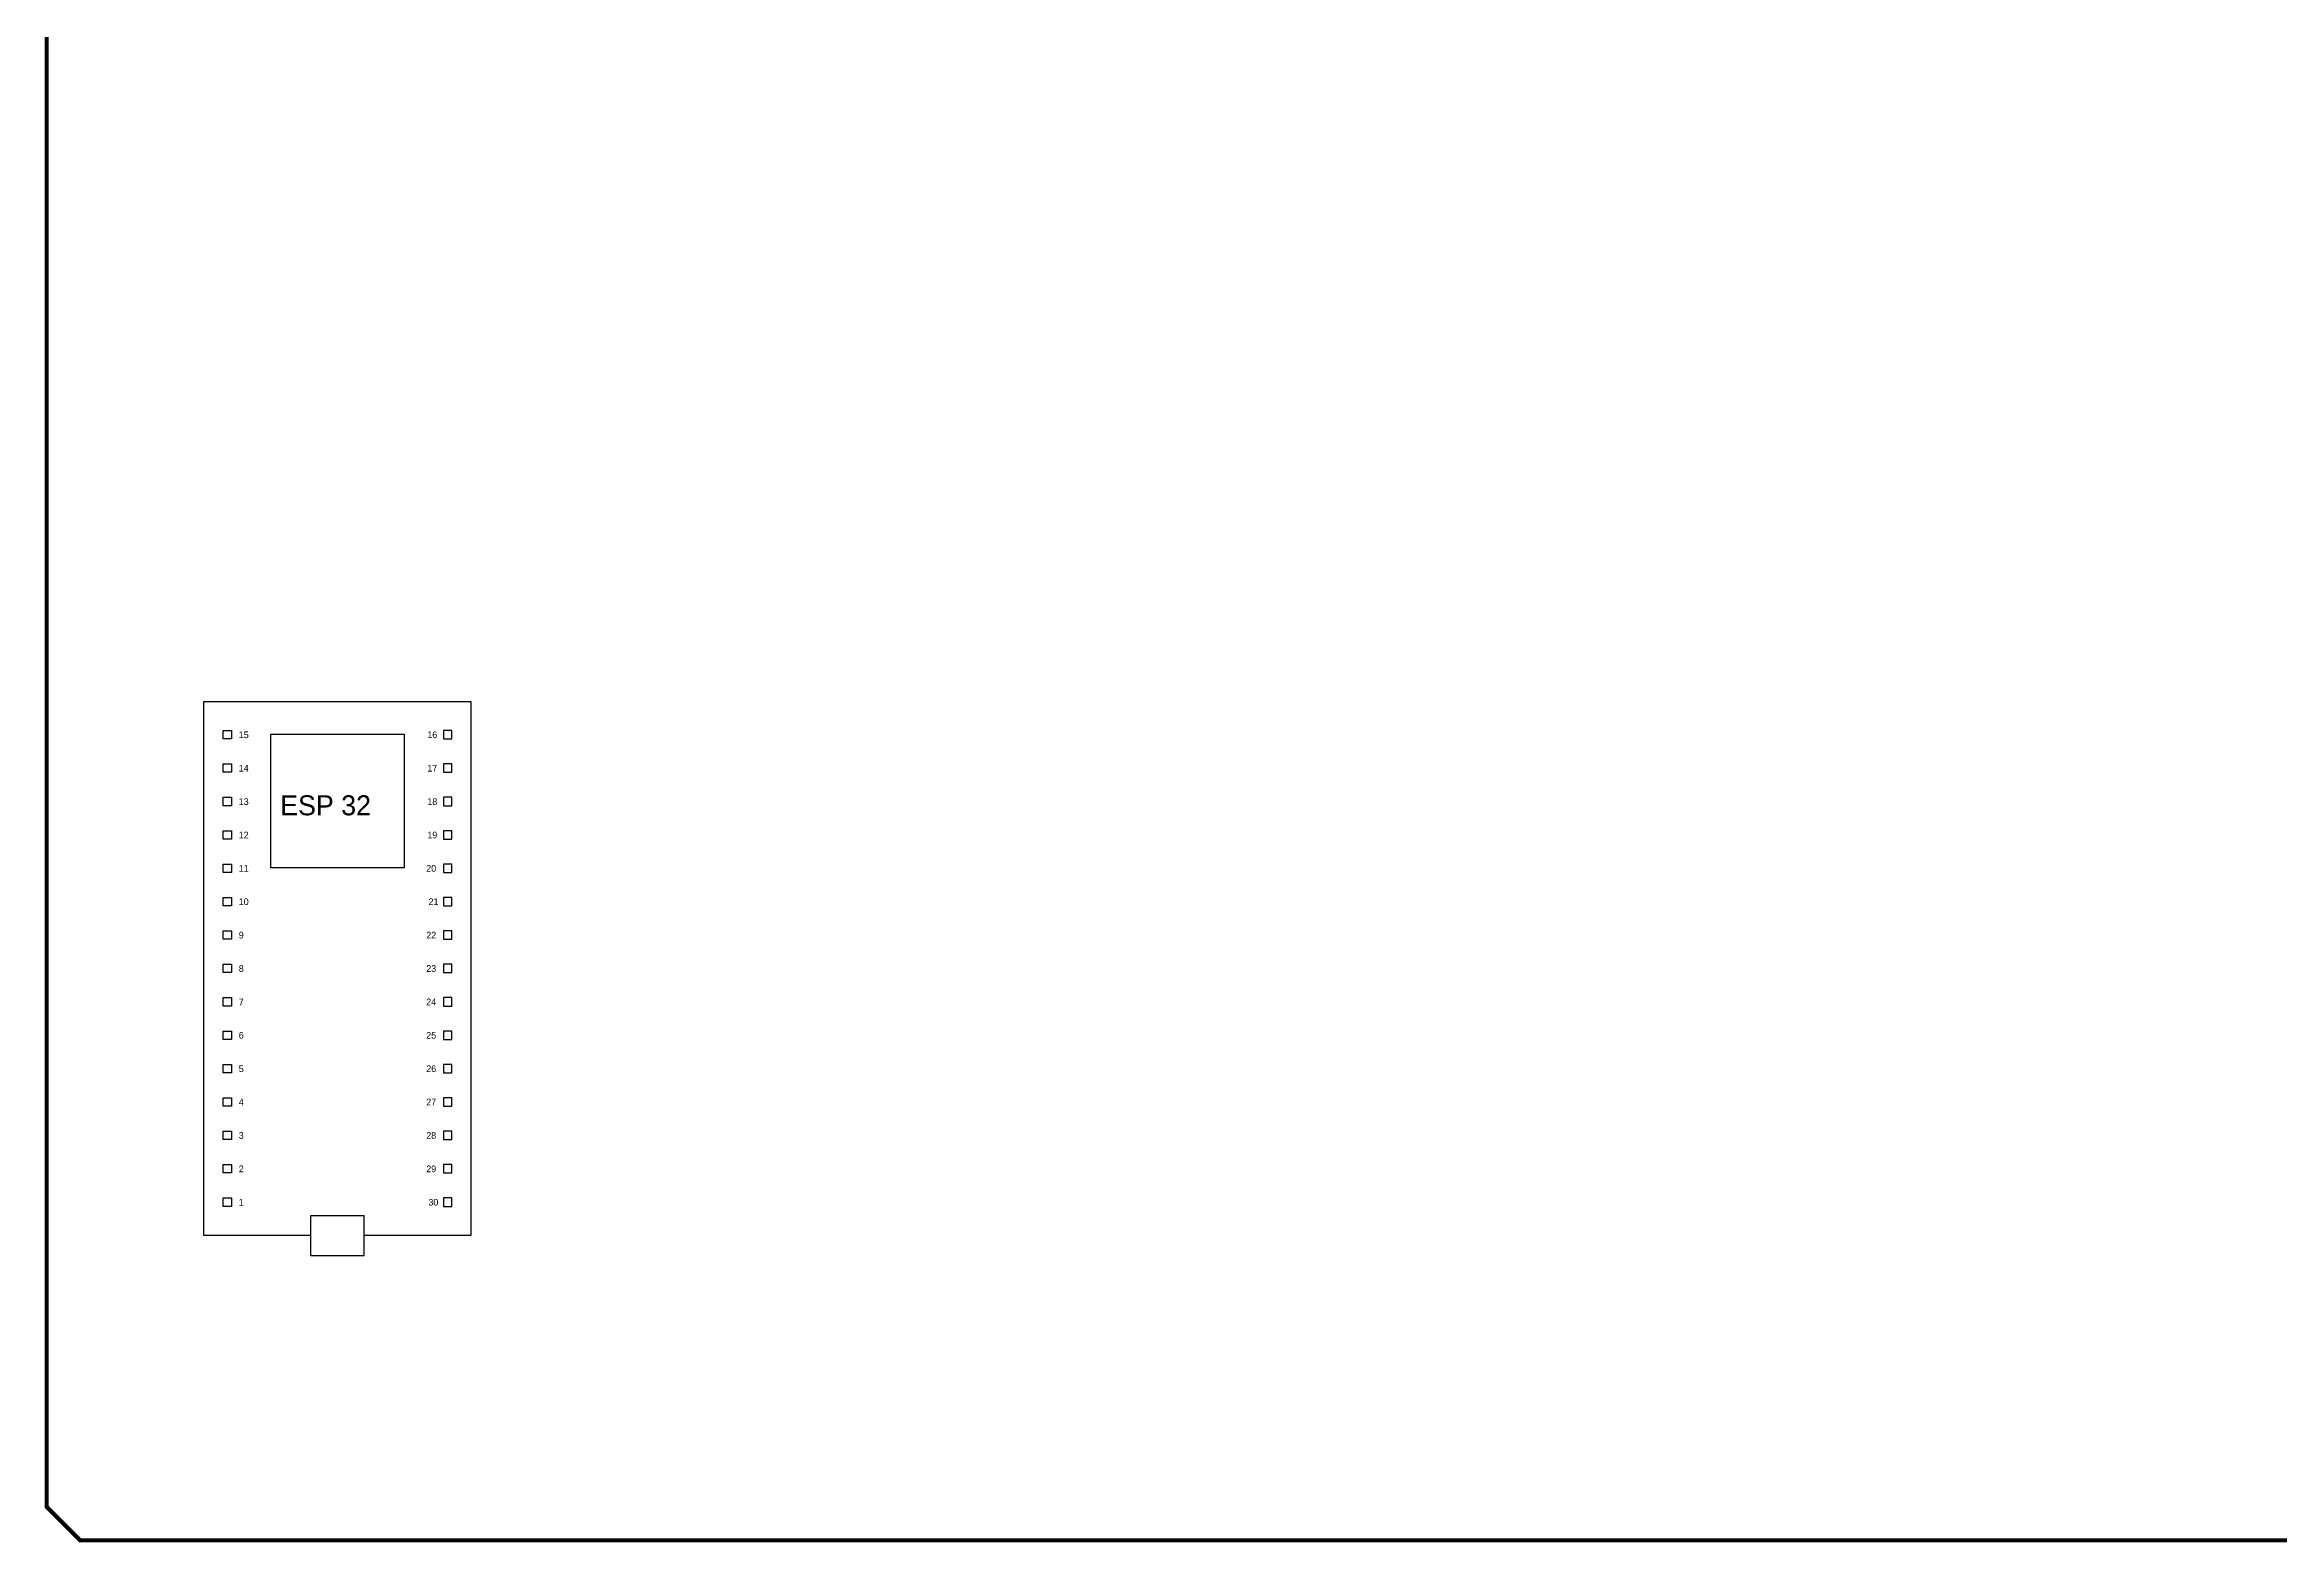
# Model space of a CAD drawing. Header units: inches. Extents: x 0 to 33.5, y 0 to 22.4.
# Drawn here: x 0.02 to 16.75, y 0.02 to 11.23 of the extents above; entities that cross this region are included whole.
import ezdxf
from ezdxf.enums import TextEntityAlignment as Align

# ---------------------------------------------------------------- set-up
doc = ezdxf.new("R2010")
doc.units = ezdxf.units.IN
doc.header["$MEASUREMENT"] = 0
doc.layers.add('TITLE', color=7, linetype='Continuous')
doc.styles.add('ITALIC', font='ITALIC')
doc.styles.add('SIMPLEX', font='SIMPLEX')

# ---------------------------------------------------------------- blocks, each defined once
blk = doc.blocks.new('NO_NUM_acade_title')
at = {"layer": 'TITLE', "const_width": 0.0312}
blk.add_lwpolyline([(30.594, 0.281), (30.594, 22.177), (30.344, 22.427), (0.281, 22.427), (0.031, 22.177), (0.031, 0.281), (0.281, 0.031), (30.344, 0.031)], close=True, dxfattribs=at)
at = {"layer": 'TITLE', "color": 1, "style": 'ITALIC'}
for tag, height, p in [('TITLE#1', 0.125, (32.156, 3.406)), ('TITLE#2', 0.125, (32.156, 3.204)), ('TITLE#3', 0.125, (32.156, 3.001)), ('TITLE#4', 0.125, (32.156, 2.799)), ('DWG#', 0.2, (32.156, 0.826))]:
    blk.add_attdef(tag, text='', height=height, dxfattribs=at).set_placement(p, align=Align.CENTER)
at = {"layer": 'TITLE', "color": 1, "style": 'SIMPLEX'}
blk.add_attdef('CAD#', (30.826, 1.958), '', height=0.0938, rotation=90, dxfattribs=at)
at = {"layer": 'TITLE', "color": 1}
for tag, p, height, style in [('ENGINEER', (31.237, 1.958), 0.0938, 'ITALIC'), ('CHKDBY', (32.424, 1.958), 0.0938, 'ITALIC'), ('JOB#', (31.464, 1.644), 0.0938, 'SIMPLEX'), ('DRAWNBY', (32.494, 1.644), 0.0938, 'ITALIC'), ('SCALE', (31.353, 1.344), 0.0938, 'SIMPLEX'), ('DATE', (32.408, 1.344), 0.0938, 'SIMPLEX'), ('SHTS', (32.532, 0.25), 0.2, 'ITALIC')]:
    blk.add_attdef(tag, p, '', height=height, dxfattribs=dict(at, style=style))
at = {"layer": 'TITLE', "color": 1, "style": 'ITALIC'}
blk.add_attdef('SH#', text='', height=0.2, dxfattribs=at).set_placement((31.881, 0.25), align=Align.RIGHT)
at = {"layer": 'TITLE', "color": 7, "flags": 9}
blk.add_attdef('WD_TB', (31.219, 0.031), '', height=0.125, dxfattribs=at)
blk = doc.blocks.new('esp32')
for p, q in [((2.008, 2.162), (2.008, 2.462)), ((2.008, 2.462), (2.408, 2.462)), ((2.408, 2.162), (2.408, 2.462)), ((2.008, 2.162), (2.408, 2.162))]:
    blk.add_line(p, q)
blk.add_lwpolyline([(2.008, 2.312), (1.208, 2.312), (1.208, 6.312), (3.208, 6.312), (3.208, 2.312), (2.408, 2.312)])
for points in [[(1.415, 6.031), (1.352, 6.031), (1.352, 6.094), (1.415, 6.094)], [(1.708, 6.066), (2.708, 6.066), (2.708, 5.066), (1.708, 5.066)], [(3.002, 6.031), (3.065, 6.031), (3.065, 6.094), (3.002, 6.094)], [(1.415, 5.781), (1.352, 5.781), (1.352, 5.844), (1.415, 5.844)], [(3.002, 5.781), (3.065, 5.781), (3.065, 5.844), (3.002, 5.844)], [(1.415, 5.531), (1.352, 5.531), (1.352, 5.594), (1.415, 5.594)], [(3.002, 5.531), (3.065, 5.531), (3.065, 5.594), (3.002, 5.594)], [(1.415, 5.281), (1.352, 5.281), (1.352, 5.344), (1.415, 5.344)], [(3.002, 5.281), (3.065, 5.281), (3.065, 5.344), (3.002, 5.344)], [(1.415, 5.031), (1.352, 5.031), (1.352, 5.094), (1.415, 5.094)], [(3.002, 5.031), (3.065, 5.031), (3.065, 5.094), (3.002, 5.094)], [(1.415, 4.781), (1.352, 4.781), (1.352, 4.844), (1.415, 4.844)], [(3.002, 4.781), (3.065, 4.781), (3.065, 4.844), (3.002, 4.844)], [(1.415, 4.531), (1.352, 4.531), (1.352, 4.594), (1.415, 4.594)], [(3.002, 4.531), (3.065, 4.531), (3.065, 4.594), (3.002, 4.594)], [(1.415, 4.281), (1.352, 4.281), (1.352, 4.344), (1.415, 4.344)], [(3.002, 4.281), (3.065, 4.281), (3.065, 4.344), (3.002, 4.344)], [(1.415, 4.031), (1.352, 4.031), (1.352, 4.094), (1.415, 4.094)], [(3.002, 4.031), (3.065, 4.031), (3.065, 4.094), (3.002, 4.094)], [(1.415, 3.781), (1.352, 3.781), (1.352, 3.844), (1.415, 3.844)], [(3.002, 3.781), (3.065, 3.781), (3.065, 3.844), (3.002, 3.844)], [(1.415, 3.531), (1.352, 3.531), (1.352, 3.594), (1.415, 3.594)], [(3.002, 3.531), (3.065, 3.531), (3.065, 3.594), (3.002, 3.594)], [(1.415, 3.281), (1.352, 3.281), (1.352, 3.344), (1.415, 3.344)], [(3.002, 3.281), (3.065, 3.281), (3.065, 3.344), (3.002, 3.344)], [(1.415, 3.031), (1.352, 3.031), (1.352, 3.094), (1.415, 3.094)], [(3.002, 3.031), (3.065, 3.031), (3.065, 3.094), (3.002, 3.094)], [(1.415, 2.781), (1.352, 2.781), (1.352, 2.844), (1.415, 2.844)], [(3.002, 2.781), (3.065, 2.781), (3.065, 2.844), (3.002, 2.844)], [(1.415, 2.531), (1.352, 2.531), (1.352, 2.594), (1.415, 2.594)], [(3.002, 2.531), (3.065, 2.531), (3.065, 2.594), (3.002, 2.594)]]:
    blk.add_lwpolyline(points, close=True)
for s, height, p in [('15', 0.05, (1.469, 6.037)), ('16', 0.05, (2.881, 6.037)), ('14', 0.05, (1.469, 5.787)), ('17', 0.05, (2.881, 5.787)), ('13', 0.05, (1.469, 5.537)), ('ESP 32', 0.15, (1.779, 5.459)), ('18', 0.05, (2.881, 5.537)), ('12', 0.05, (1.469, 5.287)), ('19', 0.05, (2.881, 5.287)), ('11', 0.05, (1.469, 5.037)), ('20', 0.05, (2.873, 5.037)), ('10', 0.05, (1.469, 4.787)), ('21', 0.05, (2.89, 4.787)), ('9', 0.05, (1.469, 4.537)), ('22', 0.05, (2.873, 4.537)), ('8', 0.05, (1.469, 4.287)), ('23', 0.05, (2.873, 4.287)), ('7', 0.05, (1.469, 4.037)), ('24', 0.05, (2.873, 4.037)), ('6', 0.05, (1.469, 3.787)), ('25', 0.05, (2.873, 3.787)), ('5', 0.05, (1.469, 3.537)), ('26', 0.05, (2.873, 3.537)), ('4', 0.05, (1.469, 3.287)), ('27', 0.05, (2.873, 3.287)), ('3', 0.05, (1.469, 3.037)), ('28', 0.05, (2.873, 3.037)), ('2', 0.05, (1.469, 2.787)), ('29', 0.05, (2.873, 2.787)), ('1', 0.05, (1.469, 2.537)), ('30', 0.05, (2.889, 2.537))]:
    blk.add_text(s, height=height).set_placement(p)

msp = doc.modelspace()

# ---------------------------------------------------------------- block references
for name in ['NO_NUM_acade_title', 'esp32']:
    msp.add_blockref(name, (0, 0))

doc.saveas('drawing.dxf')
